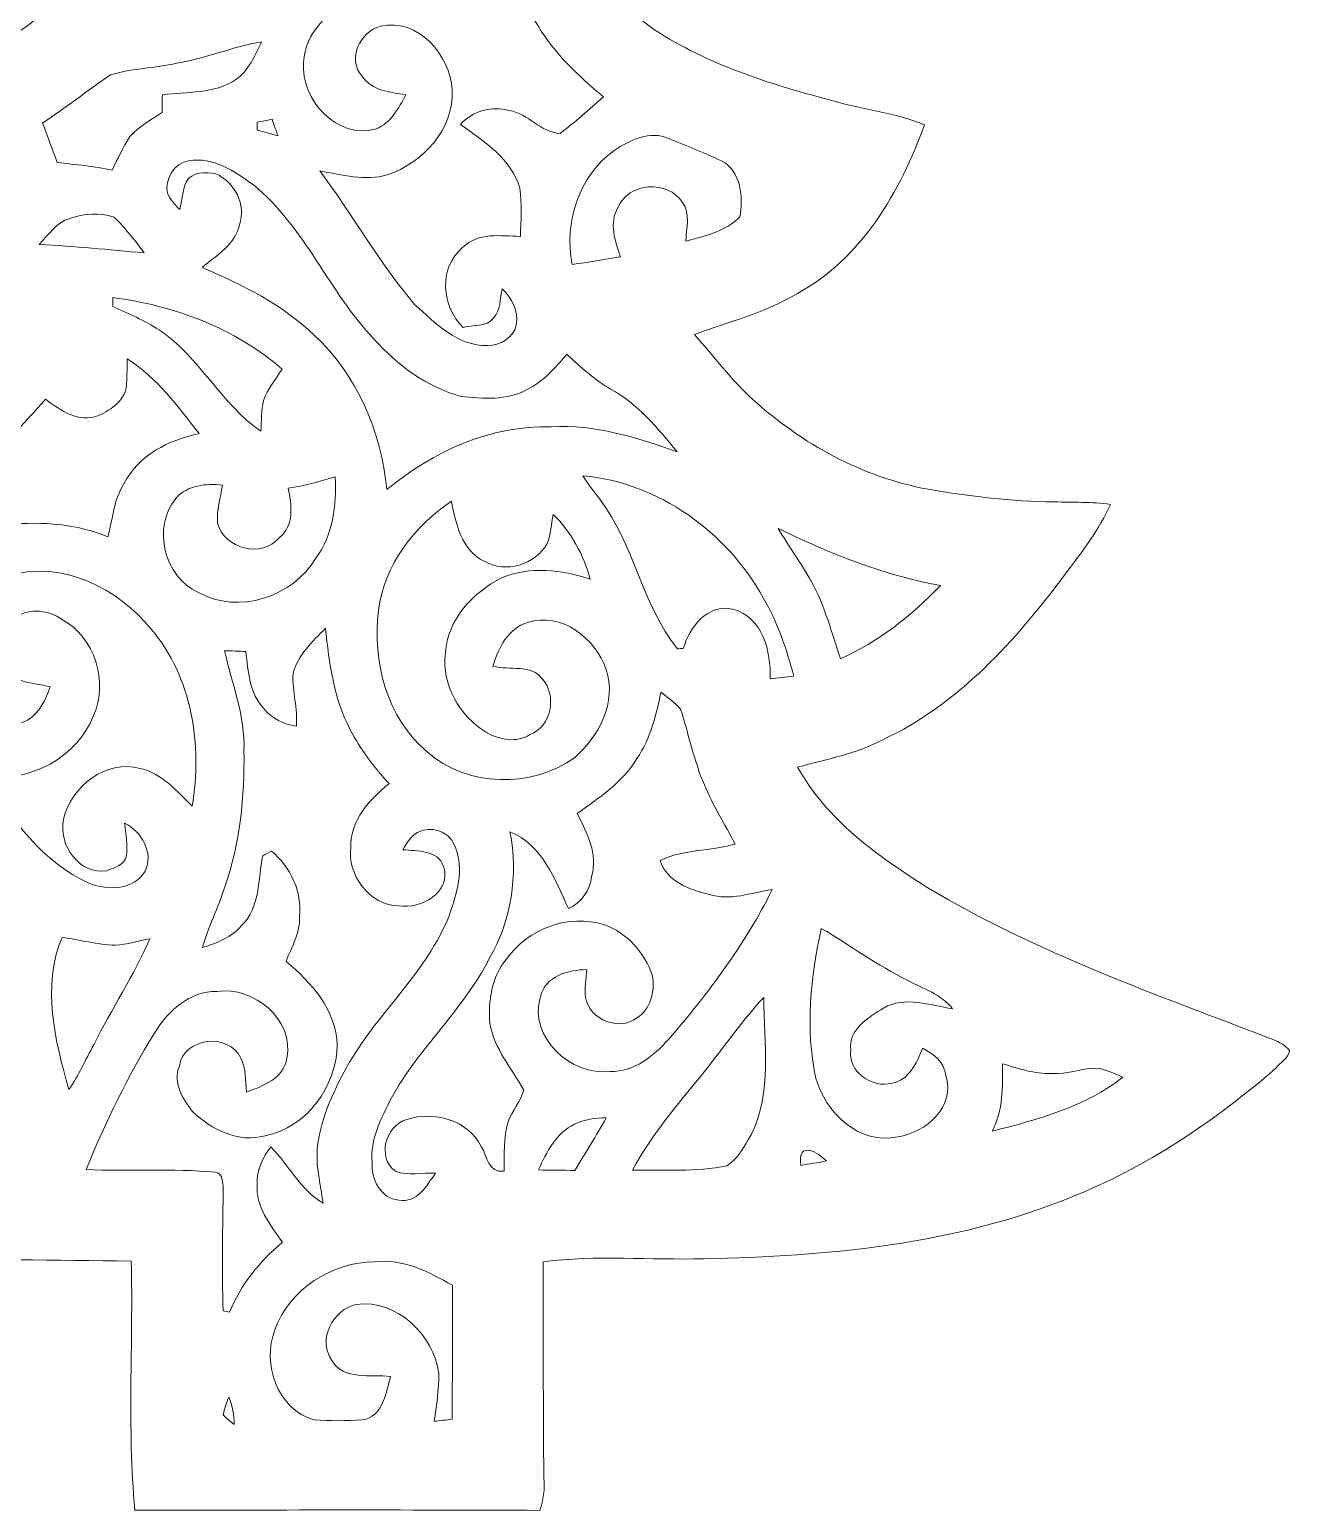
# Model space of a CAD drawing. Header units: centimetres. Extents: x -12.6 to 12.6, y -16 to 16.
# Drawn here: x -3.98 to 12.63, y -15.96 to 3.57 of the extents above; entities that cross this region are included whole.
import ezdxf

# ---------------------------------------------------------------- set-up
doc = ezdxf.new("R2010")
doc.units = ezdxf.units.CM
doc.header["$MEASUREMENT"] = 0
doc.layers.add('Layer 1', color=7, linetype='Continuous')

msp = doc.modelspace()

# ---------------------------------------------------------------- linework, layer by layer
at = {"layer": 'Layer 1', "color": 250, "lineweight": 9}
for points, knots in [([(-0.27887, 15.54374), (-0.20267, 15.70567), (-0.1106, 15.91028), (0.07602, 15.9639), (0.07602, 15.9639), (0.27534, 15.95437), (0.34449, 15.72472), (0.42739, 15.58008), (0.42739, 15.58008), (0.64858, 15.09465), (0.8218, 14.58877), (1.03064, 14.09806), (1.03064, 14.09806), (1.62049, 14.0402), (2.21703, 14.05643), (2.80441, 13.96965), (2.80441, 13.96965), (2.92964, 13.96118), (3.06511, 13.91391), (3.13461, 13.80278), (3.13461, 13.80278), (3.18506, 13.64227), (3.04712, 13.5389), (2.95892, 13.43448), (2.95892, 13.43448), (2.58886, 13.05807), (2.14471, 12.76632), (1.74396, 12.42483), (1.74396, 12.42483), (1.68293, 12.37086), (1.61978, 12.29501), (1.64589, 12.20752), (1.64589, 12.20752), (1.76971, 11.64978), (1.97891, 11.11215), (2.06357, 10.54559), (2.06357, 10.54559), (2.07945, 10.42211), (2.02759, 10.26654), (1.89706, 10.2295), (1.89706, 10.2295), (1.77147, 10.21609), (1.65471, 10.27924), (1.53758, 10.31381), (1.53758, 10.31381), (1.88189, 9.63048), (2.36026, 9.0237), (2.83087, 8.42363), (2.83087, 8.42363), (3.38437, 7.72583), (4.07547, 7.13034), (4.87169, 6.72571), (4.87169, 6.72571), (5.14368, 6.58001), (5.43154, 6.46642), (5.70742, 6.32848), (5.70742, 6.32848), (5.38639, 5.7591), (4.96905, 5.18619), (4.35345, 4.91349), (4.35345, 4.91349), (4.05359, 4.78049), (3.72622, 4.72475), (3.40695, 4.65878), (3.40695, 4.65878), (3.51702, 4.191), (3.87791, 3.83928), (4.2575, 3.57046), (4.2575, 3.57046), (4.95071, 3.11397), (5.75328, 2.86279), (6.54844, 2.6483), (6.54844, 2.6483), (6.96719, 2.52624), (7.40851, 2.48038), (7.81526, 2.31704), (7.81526, 2.31704), (7.49741, 1.43439), (6.99012, 0.55457), (6.14098, 0.09243), (6.14098, 0.09243), (5.72223, -0.16616), (5.23787, -0.2787), (4.78243, -0.45191), (4.78243, -0.45191), (5.03749, -0.73872), (5.26891, -1.0474), (5.55325, -1.30704), (5.55325, -1.30704), (6.2006, -1.89583), (6.99858, -2.33327), (7.8643, -2.49132), (7.8643, -2.49132), (8.41357, -2.58621), (8.9692, -2.65501), (9.52729, -2.65853), (9.52729, -2.65853), (9.77318, -2.66559), (10.02224, -2.65712), (10.26742, -2.6917), (10.26742, -2.6917), (10.12067, -3.0293), (9.88995, -3.32035), (9.67087, -3.6128), (9.67087, -3.6128), (9.02282, -4.48345), (8.26788, -5.32836), (7.26775, -5.79614), (7.26775, -5.79614), (6.91639, -5.98452), (6.52269, -6.0512), (6.1438, -6.1595), (6.1438, -6.1595), (6.52904, -6.85553), (7.20108, -7.33425), (7.85971, -7.74947), (7.85971, -7.74947), (9.29622, -8.61307), (10.88796, -9.16199), (12.44371, -9.76454), (12.44371, -9.76454), (12.5132, -9.79558), (12.58305, -9.83439), (12.62821, -9.89859), (12.62821, -9.89859), (12.61551, -10.00019), (12.50721, -10.05628), (12.44935, -10.13178), (12.44935, -10.13178), (11.63832, -10.82922), (10.74155, -11.44341), (9.74108, -11.83499), (9.74108, -11.83499), (8.21108, -12.45658), (6.54244, -12.6111), (4.90626, -12.64497), (4.90626, -12.64497), (4.20035, -12.66225), (3.48844, -12.59417), (2.78642, -12.68342), (2.78642, -12.68342), (2.79135, -13.63486), (2.78606, -14.5863), (2.79735, -15.5381), (2.79735, -15.5381), (2.81217, -15.68274), (2.78853, -15.82667), (2.74408, -15.9639), (2.74408, -15.9639), (0.96361, -15.95473), (-0.8165, -15.95967), (-2.59662, -15.96108), (-2.59662, -15.96108), (-2.69928, -14.86923), (-2.61708, -13.76962), (-2.6446, -12.6746), (-2.6446, -12.6746), (-4.62509, -12.64497), (-6.64616, -12.7), (-8.57056, -12.15178), (-8.57056, -12.15178), (-9.95698, -11.77396), (-11.24073, -11.07546), (-12.38197, -10.21045), (-12.38197, -10.21045), (-12.49274, -10.13919), (-12.57882, -10.03688), (-12.62821, -9.91482), (-12.62821, -9.91482), (-11.63726, -9.4996), (-10.61738, -9.15458), (-9.63277, -8.72278), (-9.63277, -8.72278), (-8.54551, -8.25041), (-7.45261, -7.72548), (-6.57525, -6.91127), (-6.57525, -6.91127), (-6.33042, -6.69784), (-6.13322, -6.43573), (-5.96776, -6.15774), (-5.96776, -6.15774), (-6.64228, -6.00745), (-7.31432, -5.77074), (-7.86289, -5.33894), (-7.86289, -5.33894), (-8.78258, -4.63973), (-9.48919, -3.70135), (-10.10726, -2.73579), (-10.10726, -2.73579), (-9.7252, -2.62749), (-9.32056, -2.66912), (-8.92863, -2.64513), (-8.92863, -2.64513), (-8.05409, -2.60138), (-7.16298, -2.44228), (-6.38616, -2.02071), (-6.38616, -2.02071), (-5.69401, -1.63442), (-5.09605, -1.08444), (-4.62827, -0.44626), (-4.62827, -0.44626), (-5.13027, -0.27552), (-5.65132, -0.12912), (-6.09653, 0.16933), (-6.09653, 0.16933), (-6.88393, 0.63853), (-7.34995, 1.48096), (-7.63887, 2.32445), (-7.63887, 2.32445), (-6.73858, 2.58974), (-5.79984, 2.74179), (-4.9373, 3.12702), (-4.9373, 3.12702), (-4.22575, 3.42582), (-3.4768, 3.86115), (-3.23621, 4.64538), (-3.23621, 4.64538), (-3.6606, 4.73922), (-4.1118, 4.8133), (-4.47128, 5.07541), (-4.47128, 5.07541), (-4.75209, 5.25745), (-4.9814, 5.50757), (-5.18495, 5.77039), (-5.18495, 5.77039), (-5.31901, 5.95171), (-5.46506, 6.13163), (-5.52785, 6.35317), (-5.52785, 6.35317), (-4.85334, 6.60753), (-4.2127, 6.95854), (-3.65883, 7.42244), (-3.65883, 7.42244), (-2.71833, 8.2102), (-2.0156, 9.23854), (-1.39823, 10.28735), (-1.39823, 10.28735), (-1.52347, 10.26089), (-1.64906, 10.23161), (-1.77394, 10.2048), (-1.77394, 10.2048), (-1.83956, 10.31981), (-1.91223, 10.44187), (-1.87942, 10.58298), (-1.87942, 10.58298), (-1.80887, 11.15025), (-1.58238, 11.684), (-1.46667, 12.24174), (-1.46667, 12.24174), (-1.4508, 12.30806), (-1.50089, 12.36486), (-1.54675, 12.40508), (-1.54675, 12.40508), (-1.98526, 12.77902), (-2.46539, 13.10605), (-2.87426, 13.51421), (-2.87426, 13.51421), (-2.96245, 13.60099), (-3.01043, 13.77809), (-2.90248, 13.86346), (-2.90248, 13.86346), (-2.82169, 13.94425), (-2.70175, 13.9573), (-2.59415, 13.97459), (-2.59415, 13.97459), (-2.06216, 14.04726), (-1.52347, 14.0342), (-0.98866, 14.07477), (-0.98866, 14.07477), (-0.86836, 14.0843), (-0.81403, 14.20883), (-0.77029, 14.30443), (-0.77029, 14.30443), (-0.60695, 14.71789), (-0.45173, 15.13417), (-0.27887, 15.54374), (-0.27887, 15.54374), (-0.27887, 15.54374), (-0.27887, 15.54374), (-0.27887, 15.54374)], [0, 0, 0, 0, 0.01408451, 0.01408451, 0.01408451, 0.01408451, 0.02816901, 0.02816901, 0.02816901, 0.02816901, 0.04225352, 0.04225352, 0.04225352, 0.04225352, 0.05633803, 0.05633803, 0.05633803, 0.05633803, 0.07042254, 0.07042254, 0.07042254, 0.07042254, 0.08450704, 0.08450704, 0.08450704, 0.08450704, 0.09859155, 0.09859155, 0.09859155, 0.09859155, 0.11267606, 0.11267606, 0.11267606, 0.11267606, 0.12676056, 0.12676056, 0.12676056, 0.12676056, 0.14084507, 0.14084507, 0.14084507, 0.14084507, 0.15492958, 0.15492958, 0.15492958, 0.15492958, 0.16901408, 0.16901408, 0.16901408, 0.16901408, 0.18309859, 0.18309859, 0.18309859, 0.18309859, 0.1971831, 0.1971831, 0.1971831, 0.1971831, 0.21126761, 0.21126761, 0.21126761, 0.21126761, 0.22535211, 0.22535211, 0.22535211, 0.22535211, 0.23943662, 0.23943662, 0.23943662, 0.23943662, 0.25352113, 0.25352113, 0.25352113, 0.25352113, 0.26760563, 0.26760563, 0.26760563, 0.26760563, 0.28169014, 0.28169014, 0.28169014, 0.28169014, 0.29577465, 0.29577465, 0.29577465, 0.29577465, 0.30985915, 0.30985915, 0.30985915, 0.30985915, 0.32394366, 0.32394366, 0.32394366, 0.32394366, 0.33802817, 0.33802817, 0.33802817, 0.33802817, 0.35211268, 0.35211268, 0.35211268, 0.35211268, 0.36619718, 0.36619718, 0.36619718, 0.36619718, 0.38028169, 0.38028169, 0.38028169, 0.38028169, 0.3943662, 0.3943662, 0.3943662, 0.3943662, 0.4084507, 0.4084507, 0.4084507, 0.4084507, 0.42253521, 0.42253521, 0.42253521, 0.42253521, 0.43661972, 0.43661972, 0.43661972, 0.43661972, 0.45070423, 0.45070423, 0.45070423, 0.45070423, 0.46478873, 0.46478873, 0.46478873, 0.46478873, 0.47887324, 0.47887324, 0.47887324, 0.47887324, 0.49295775, 0.49295775, 0.49295775, 0.49295775, 0.50704225, 0.50704225, 0.50704225, 0.50704225, 0.52112676, 0.52112676, 0.52112676, 0.52112676, 0.53521127, 0.53521127, 0.53521127, 0.53521127, 0.54929577, 0.54929577, 0.54929577, 0.54929577, 0.56338028, 0.56338028, 0.56338028, 0.56338028, 0.57746479, 0.57746479, 0.57746479, 0.57746479, 0.5915493, 0.5915493, 0.5915493, 0.5915493, 0.6056338, 0.6056338, 0.6056338, 0.6056338, 0.61971831, 0.61971831, 0.61971831, 0.61971831, 0.63380282, 0.63380282, 0.63380282, 0.63380282, 0.64788732, 0.64788732, 0.64788732, 0.64788732, 0.66197183, 0.66197183, 0.66197183, 0.66197183, 0.67605634, 0.67605634, 0.67605634, 0.67605634, 0.69014085, 0.69014085, 0.69014085, 0.69014085, 0.70422535, 0.70422535, 0.70422535, 0.70422535, 0.71830986, 0.71830986, 0.71830986, 0.71830986, 0.73239437, 0.73239437, 0.73239437, 0.73239437, 0.74647887, 0.74647887, 0.74647887, 0.74647887, 0.76056338, 0.76056338, 0.76056338, 0.76056338, 0.77464789, 0.77464789, 0.77464789, 0.77464789, 0.78873239, 0.78873239, 0.78873239, 0.78873239, 0.8028169, 0.8028169, 0.8028169, 0.8028169, 0.81690141, 0.81690141, 0.81690141, 0.81690141, 0.83098592, 0.83098592, 0.83098592, 0.83098592, 0.84507042, 0.84507042, 0.84507042, 0.84507042, 0.85915493, 0.85915493, 0.85915493, 0.85915493, 0.87323944, 0.87323944, 0.87323944, 0.87323944, 0.88732394, 0.88732394, 0.88732394, 0.88732394, 0.90140845, 0.90140845, 0.90140845, 0.90140845, 0.91549296, 0.91549296, 0.91549296, 0.91549296, 0.92957746, 0.92957746, 0.92957746, 0.92957746, 0.94366197, 0.94366197, 0.94366197, 0.94366197, 0.95774648, 0.95774648, 0.95774648, 0.95774648, 0.97183099, 0.97183099, 0.97183099, 0.97183099, 1, 1, 1, 1]), ([(0.30004, 3.98956), (-0.03122, 3.82764), (-0.35542, 3.53377), (-0.372, 3.14149), (-0.372, 3.14149), (-0.4101, 2.64724), (0.06826, 2.11596), (0.58508, 2.26272), (0.58508, 2.26272), (0.7777, 2.33962), (0.88424, 2.53753), (0.97702, 2.71215), (0.97702, 2.71215), (0.771, 2.74779), (0.52652, 2.76295), (0.39987, 2.95804), (0.39987, 2.95804), (0.19667, 3.17782), (0.37589, 3.54753), (0.64188, 3.61632), (0.64188, 3.61632), (1.14247, 3.73204), (1.5584, 3.23391), (1.58874, 2.77389), (1.58874, 2.77389), (1.60884, 2.25496), (1.20139, 1.81398), (0.73184, 1.65559), (0.73184, 1.65559), (0.43939, 1.57057), (0.13564, 1.657), (-0.1554, 1.7078), (-0.1554, 1.7078), (0.2704, 1.12854), (0.62706, 0.49671), (1.09273, -0.05221), (1.09273, -0.05221), (1.36331, -0.30092), (1.65964, -0.60713), (2.05581, -0.59549), (2.05581, -0.59549), (2.21986, -0.5962), (2.39448, -0.49495), (2.43293, -0.32773), (2.43293, -0.32773), (2.46609, -0.14111), (2.37578, 0.02963), (2.24702, 0.15381), (2.24702, 0.15381), (2.2128, 0.02893), (2.23502, -0.13511), (2.12884, -0.23389), (2.12884, -0.23389), (2.04311, -0.35913), (1.85438, -0.31433), (1.73337, -0.35913), (1.73337, -0.35913), (1.44727, -0.07902), (1.40176, 0.42651), (1.72597, 0.69744), (1.72597, 0.69744), (1.93516, 0.9017), (2.22444, 0.85019), (2.48691, 0.84349), (2.48691, 0.84349), (2.49502, 1.05516), (2.50984, 1.26859), (2.48021, 1.47849), (2.48021, 1.47849), (2.36837, 1.86902), (2.00537, 2.09832), (1.69633, 2.32198), (1.69633, 2.32198), (1.85579, 2.49837), (2.11332, 2.57034), (2.34333, 2.50402), (2.34333, 2.50402), (2.59309, 2.46592), (2.75502, 2.21086), (3.01114, 2.2038), (3.01114, 2.2038), (3.21328, 2.35021), (3.39072, 2.52801), (3.58475, 2.68499), (3.58475, 2.68499), (3.25526, 2.95522), (2.9427, 3.25296), (2.7208, 3.62126), (2.7208, 3.62126), (2.49291, 3.96487), (2.39483, 4.37127), (2.29923, 4.76673), (2.29923, 4.76673), (1.61696, 4.55224), (0.94421, 4.30142), (0.30004, 3.98956), (0.30004, 3.98956), (0.30004, 3.98956), (0.30004, 3.98956), (0.30004, 3.98956)], [0, 0, 0, 0, 0.03846154, 0.03846154, 0.03846154, 0.03846154, 0.07692308, 0.07692308, 0.07692308, 0.07692308, 0.11538462, 0.11538462, 0.11538462, 0.11538462, 0.15384615, 0.15384615, 0.15384615, 0.15384615, 0.19230769, 0.19230769, 0.19230769, 0.19230769, 0.23076923, 0.23076923, 0.23076923, 0.23076923, 0.26923077, 0.26923077, 0.26923077, 0.26923077, 0.30769231, 0.30769231, 0.30769231, 0.30769231, 0.34615385, 0.34615385, 0.34615385, 0.34615385, 0.38461538, 0.38461538, 0.38461538, 0.38461538, 0.42307692, 0.42307692, 0.42307692, 0.42307692, 0.46153846, 0.46153846, 0.46153846, 0.46153846, 0.5, 0.5, 0.5, 0.5, 0.53846154, 0.53846154, 0.53846154, 0.53846154, 0.57692308, 0.57692308, 0.57692308, 0.57692308, 0.61538462, 0.61538462, 0.61538462, 0.61538462, 0.65384615, 0.65384615, 0.65384615, 0.65384615, 0.69230769, 0.69230769, 0.69230769, 0.69230769, 0.73076923, 0.73076923, 0.73076923, 0.73076923, 0.76923077, 0.76923077, 0.76923077, 0.76923077, 0.80769231, 0.80769231, 0.80769231, 0.80769231, 0.84615385, 0.84615385, 0.84615385, 0.84615385, 0.88461538, 0.88461538, 0.88461538, 0.88461538, 0.92307692, 0.92307692, 0.92307692, 0.92307692, 1, 1, 1, 1]), ([(-2.04382, 3.1302), (-2.33274, 3.06176), (-2.63648, 3.06352), (-2.92012, 2.97392), (-2.92012, 2.97392), (-3.22245, 2.7693), (-3.5089, 2.54071), (-3.81441, 2.33997), (-3.81441, 2.33997), (-3.75056, 2.16641), (-3.68459, 1.99284), (-3.62144, 1.81822), (-3.62144, 1.81822), (-3.37873, 1.79211), (-3.13461, 1.7713), (-2.89578, 1.71767), (-2.89578, 1.71767), (-2.82451, 1.86831), (-2.75361, 2.02036), (-2.66224, 2.16006), (-2.66224, 2.16006), (-2.54688, 2.29835), (-2.38354, 2.38125), (-2.23608, 2.47932), (-2.23608, 2.47932), (-2.23643, 2.55764), (-2.23608, 2.6356), (-2.23396, 2.71357), (-2.23396, 2.71357), (-1.90729, 2.7559), (-1.55099, 2.72027), (-1.26488, 2.91253), (-1.26488, 2.91253), (-1.0952, 3.03354), (-1.013, 3.23109), (-0.92586, 3.41242), (-0.92586, 3.41242), (-1.3051, 3.34539), (-1.66317, 3.19264), (-2.04382, 3.1302), (-2.04382, 3.1302), (-2.04382, 3.1302), (-2.04382, 3.1302), (-2.04382, 3.1302)], [0, 0, 0, 0, 0.08333333, 0.08333333, 0.08333333, 0.08333333, 0.16666667, 0.16666667, 0.16666667, 0.16666667, 0.25, 0.25, 0.25, 0.25, 0.33333333, 0.33333333, 0.33333333, 0.33333333, 0.41666667, 0.41666667, 0.41666667, 0.41666667, 0.5, 0.5, 0.5, 0.5, 0.58333333, 0.58333333, 0.58333333, 0.58333333, 0.66666667, 0.66666667, 0.66666667, 0.66666667, 0.75, 0.75, 0.75, 0.75, 0.83333333, 0.83333333, 0.83333333, 0.83333333, 1, 1, 1, 1]), ([(-0.98407, 2.35126), (-0.98372, 2.32516), (-0.98301, 2.27295), (-0.98266, 2.24684), (-0.98266, 2.24684), (-0.89129, 2.22179), (-0.80028, 2.19675), (-0.70891, 2.17099), (-0.70891, 2.17099), (-0.73607, 2.24331), (-0.76218, 2.31599), (-0.78758, 2.38866), (-0.78758, 2.38866), (-0.85319, 2.37702), (-0.91881, 2.36432), (-0.98407, 2.35126), (-0.98407, 2.35126), (-0.98407, 2.35126), (-0.98407, 2.35126), (-0.98407, 2.35126)], [0, 0, 0, 0, 0.16666667, 0.16666667, 0.16666667, 0.16666667, 0.33333333, 0.33333333, 0.33333333, 0.33333333, 0.5, 0.5, 0.5, 0.5, 0.66666667, 0.66666667, 0.66666667, 0.66666667, 1, 1, 1, 1]), ([(3.72586, 1.97944), (3.25843, 1.64253), (3.06052, 1.03046), (3.16812, 0.47413), (3.16812, 0.47413), (3.38085, 0.50341), (3.59322, 0.53799), (3.80559, 0.57256), (3.80559, 0.57256), (3.73997, 0.77929), (3.65072, 1.01917), (3.77349, 1.22343), (3.77349, 1.22343), (3.9086, 1.55681), (4.43495, 1.59491), (4.62368, 1.29222), (4.62368, 1.29222), (4.73798, 1.14335), (4.67025, 0.95391), (4.67095, 0.78281), (4.67095, 0.78281), (4.91896, 0.84772), (5.19836, 0.91193), (5.38004, 1.10102), (5.38004, 1.10102), (5.42766, 1.34655), (5.40156, 1.71097), (5.1398, 1.83938), (5.1398, 1.83938), (4.91367, 1.95227), (4.67448, 2.03694), (4.442, 2.13501), (4.442, 2.13501), (4.2007, 2.24684), (3.92942, 2.11208), (3.72586, 1.97944), (3.72586, 1.97944), (3.72586, 1.97944), (3.72586, 1.97944), (3.72586, 1.97944)], [0, 0, 0, 0, 0.09090909, 0.09090909, 0.09090909, 0.09090909, 0.18181818, 0.18181818, 0.18181818, 0.18181818, 0.27272727, 0.27272727, 0.27272727, 0.27272727, 0.36363636, 0.36363636, 0.36363636, 0.36363636, 0.45454545, 0.45454545, 0.45454545, 0.45454545, 0.54545455, 0.54545455, 0.54545455, 0.54545455, 0.63636364, 0.63636364, 0.63636364, 0.63636364, 0.72727273, 0.72727273, 0.72727273, 0.72727273, 0.81818182, 0.81818182, 0.81818182, 0.81818182, 1, 1, 1, 1]), ([(-1.88789, 1.84079), (-2.08298, 1.81751), (-2.20398, 1.59738), (-2.168, 1.41323), (-2.168, 1.41323), (-2.13448, 1.32856), (-2.0664, 1.26436), (-2.00572, 1.19803), (-2.00572, 1.19803), (-1.97679, 1.31904), (-1.96973, 1.44674), (-1.92105, 1.56139), (-1.92105, 1.56139), (-1.84803, 1.69898), (-1.65823, 1.69862), (-1.52806, 1.66793), (-1.52806, 1.66793), (-1.28041, 1.55928), (-1.12201, 1.26118), (-1.21761, 0.99624), (-1.21761, 0.99624), (-1.27582, 0.73166), (-1.51888, 0.59725), (-1.70833, 0.43462), (-1.70833, 0.43462), (-1.17916, 0.20532), (-0.64929, -0.05186), (-0.23266, -0.46038), (-0.23266, -0.46038), (0.33779, -0.98319), (0.64929, -1.73496), (0.72725, -2.49485), (0.72725, -2.49485), (1.33262, -1.99073), (2.09391, -1.64641), (2.89507, -1.66864), (2.89507, -1.66864), (3.4708, -1.63442), (4.02114, -1.80975), (4.55595, -1.99743), (4.55595, -1.99743), (4.29913, -1.68804), (4.0356, -1.3649), (3.67683, -1.16946), (3.67683, -1.16946), (3.46445, -1.04528), (3.27784, -0.88124), (3.1018, -0.71085), (3.1018, -0.71085), (2.94587, -0.88441), (2.79382, -1.07527), (2.57616, -1.17369), (2.57616, -1.17369), (2.31334, -1.32715), (1.99478, -1.2954), (1.70515, -1.26894), (1.70515, -1.26894), (1.25571, -1.14265), (0.86872, -0.85866), (0.55968, -0.51541), (0.55968, -0.51541), (-0.03792, 0.11254), (-0.35295, 0.96943), (-1.03417, 1.52329), (-1.03417, 1.52329), (-1.27688, 1.70004), (-1.56863, 1.90147), (-1.88789, 1.84079), (-1.88789, 1.84079), (-1.88789, 1.84079), (-1.88789, 1.84079), (-1.88789, 1.84079)], [0, 0, 0, 0, 0.05263158, 0.05263158, 0.05263158, 0.05263158, 0.10526316, 0.10526316, 0.10526316, 0.10526316, 0.15789474, 0.15789474, 0.15789474, 0.15789474, 0.21052632, 0.21052632, 0.21052632, 0.21052632, 0.26315789, 0.26315789, 0.26315789, 0.26315789, 0.31578947, 0.31578947, 0.31578947, 0.31578947, 0.36842105, 0.36842105, 0.36842105, 0.36842105, 0.42105263, 0.42105263, 0.42105263, 0.42105263, 0.47368421, 0.47368421, 0.47368421, 0.47368421, 0.52631579, 0.52631579, 0.52631579, 0.52631579, 0.57894737, 0.57894737, 0.57894737, 0.57894737, 0.63157895, 0.63157895, 0.63157895, 0.63157895, 0.68421053, 0.68421053, 0.68421053, 0.68421053, 0.73684211, 0.73684211, 0.73684211, 0.73684211, 0.78947368, 0.78947368, 0.78947368, 0.78947368, 0.84210526, 0.84210526, 0.84210526, 0.84210526, 0.89473684, 0.89473684, 0.89473684, 0.89473684, 1, 1, 1, 1]), ([(-3.45599, 1.08162), (-3.63096, 1.02588), (-3.73856, 0.86677), (-3.85745, 0.73836), (-3.85745, 0.73836), (-3.39601, 0.71367), (-2.93599, 0.66781), (-2.47597, 0.62689), (-2.47597, 0.62689), (-2.59274, 0.79622), (-2.72785, 0.95462), (-2.87249, 1.09996), (-2.87249, 1.09996), (-3.06158, 1.16628), (-3.26972, 1.14335), (-3.45599, 1.08162), (-3.45599, 1.08162), (-3.45599, 1.08162), (-3.45599, 1.08162), (-3.45599, 1.08162)], [0, 0, 0, 0, 0.16666667, 0.16666667, 0.16666667, 0.16666667, 0.33333333, 0.33333333, 0.33333333, 0.33333333, 0.5, 0.5, 0.5, 0.5, 0.66666667, 0.66666667, 0.66666667, 0.66666667, 1, 1, 1, 1]), ([(-2.88801, 0.03669), (-2.88837, 0.00705), (-2.88872, -0.05186), (-2.88872, -0.08149), (-2.88872, -0.08149), (-2.68058, -0.17427), (-2.46962, -0.26423), (-2.27841, -0.38982), (-2.27841, -0.38982), (-1.74255, -0.74295), (-1.46526, -1.36384), (-0.93574, -1.72649), (-0.93574, -1.72649), (-0.92728, -1.59103), (-0.92798, -1.4538), (-0.90188, -1.3208), (-0.90188, -1.3208), (-0.8419, -1.17016), (-0.74171, -1.04175), (-0.65528, -0.90593), (-0.65528, -0.90593), (-1.28005, -0.36548), (-2.07592, -0.06844), (-2.88801, 0.03669), (-2.88801, 0.03669), (-2.88801, 0.03669), (-2.88801, 0.03669), (-2.88801, 0.03669)], [0, 0, 0, 0, 0.125, 0.125, 0.125, 0.125, 0.25, 0.25, 0.25, 0.25, 0.375, 0.375, 0.375, 0.375, 0.5, 0.5, 0.5, 0.5, 0.625, 0.625, 0.625, 0.625, 0.75, 0.75, 0.75, 0.75, 1, 1, 1, 1]), ([(-2.69716, -0.77258), (-2.69857, -0.87983), (-2.70034, -0.98601), (-2.70563, -1.09361), (-2.70563, -1.09361), (-2.70351, -1.30457), (-2.90601, -1.44216), (-3.07746, -1.51977), (-3.07746, -1.51977), (-3.33216, -1.62489), (-3.57875, -1.44992), (-3.77525, -1.30457), (-3.77525, -1.30457), (-4.06594, -1.62842), (-4.35733, -1.95368), (-4.69106, -2.23485), (-4.69106, -2.23485), (-4.87133, -2.37878), (-4.99057, -2.5781), (-5.10875, -2.77178), (-5.10875, -2.77178), (-5.22552, -2.96651), (-5.40332, -3.11044), (-5.54267, -3.28648), (-5.54267, -3.28648), (-5.09605, -3.24556), (-4.69988, -2.9905), (-4.25185, -2.95698), (-4.25185, -2.95698), (-3.81441, -2.91641), (-3.36038, -2.94746), (-2.95222, -3.12103), (-2.95222, -3.12103), (-2.88907, -2.88537), (-2.87673, -2.62996), (-2.74161, -2.42006), (-2.74161, -2.42006), (-2.55146, -2.04223), (-2.14683, -1.83903), (-1.74819, -1.75825), (-1.74819, -1.75825), (-2.02935, -1.39912), (-2.30487, -1.01988), (-2.69716, -0.77258), (-2.69716, -0.77258), (-2.69716, -0.77258), (-2.69716, -0.77258), (-2.69716, -0.77258)], [0, 0, 0, 0, 0.07692308, 0.07692308, 0.07692308, 0.07692308, 0.15384615, 0.15384615, 0.15384615, 0.15384615, 0.23076923, 0.23076923, 0.23076923, 0.23076923, 0.30769231, 0.30769231, 0.30769231, 0.30769231, 0.38461538, 0.38461538, 0.38461538, 0.38461538, 0.46153846, 0.46153846, 0.46153846, 0.46153846, 0.53846154, 0.53846154, 0.53846154, 0.53846154, 0.61538462, 0.61538462, 0.61538462, 0.61538462, 0.69230769, 0.69230769, 0.69230769, 0.69230769, 0.76923077, 0.76923077, 0.76923077, 0.76923077, 0.84615385, 0.84615385, 0.84615385, 0.84615385, 1, 1, 1, 1]), ([(-0.57344, -2.47721), (-0.53146, -2.69981), (-0.48983, -2.96898), (-0.69127, -3.12985), (-0.69127, -3.12985), (-0.92269, -3.40748), (-1.41481, -3.28048), (-1.50795, -2.93829), (-1.50795, -2.93829), (-1.51853, -2.76931), (-1.46879, -2.60385), (-1.44163, -2.4384), (-1.44163, -2.4384), (-1.65894, -2.41265), (-1.89953, -2.43452), (-2.05546, -2.61232), (-2.05546, -2.61232), (-2.37543, -2.9972), (-2.2068, -3.64737), (-1.75948, -3.85586), (-1.75948, -3.85586), (-1.22855, -4.14726), (-0.511, -3.91442), (-0.21008, -3.40043), (-0.21008, -3.40043), (0.01887, -3.09527), (0.06191, -2.69875), (0.04569, -2.32904), (0.04569, -2.32904), (-0.15822, -2.38795), (-0.36177, -2.4511), (-0.57344, -2.47721), (-0.57344, -2.47721), (-0.57344, -2.47721), (-0.57344, -2.47721), (-0.57344, -2.47721)], [0, 0, 0, 0, 0.1, 0.1, 0.1, 0.1, 0.2, 0.2, 0.2, 0.2, 0.3, 0.3, 0.3, 0.3, 0.4, 0.4, 0.4, 0.4, 0.5, 0.5, 0.5, 0.5, 0.6, 0.6, 0.6, 0.6, 0.7, 0.7, 0.7, 0.7, 0.8, 0.8, 0.8, 0.8, 1, 1, 1, 1]), ([(3.311, -2.31422), (3.37485, -2.42358), (3.45705, -2.51989), (3.53325, -2.62079), (3.53325, -2.62079), (3.98727, -3.22157), (4.08711, -4.00756), (4.55983, -4.59811), (4.55983, -4.59811), (4.57888, -4.59634), (4.61698, -4.59281), (4.63603, -4.59105), (4.63603, -4.59105), (4.72175, -4.30883), (4.95353, -3.99944), (5.28796, -4.07247), (5.28796, -4.07247), (5.68519, -4.18536), (5.7942, -4.6295), (5.78044, -4.99286), (5.78044, -4.99286), (5.8838, -4.98052), (5.98752, -4.96782), (6.09194, -4.95582), (6.09194, -4.95582), (5.99669, -4.59881), (5.87957, -4.24321), (5.68942, -3.92501), (5.68942, -3.92501), (5.21247, -3.05506), (4.30901, -2.40277), (3.311, -2.31422), (3.311, -2.31422), (3.311, -2.31422), (3.311, -2.31422), (3.311, -2.31422)], [0, 0, 0, 0, 0.1, 0.1, 0.1, 0.1, 0.2, 0.2, 0.2, 0.2, 0.3, 0.3, 0.3, 0.3, 0.4, 0.4, 0.4, 0.4, 0.5, 0.5, 0.5, 0.5, 0.6, 0.6, 0.6, 0.6, 0.7, 0.7, 0.7, 0.7, 0.8, 0.8, 0.8, 0.8, 1, 1, 1, 1]), ([(0.61401, -4.08834), (0.53534, -4.76109), (0.72267, -5.50757), (1.25748, -5.95701), (1.25748, -5.95701), (1.78806, -6.42161), (2.63225, -6.44066), (3.20093, -6.03391), (3.20093, -6.03391), (3.52055, -5.75345), (3.76361, -5.29837), (3.61827, -4.86798), (3.61827, -4.86798), (3.48139, -4.46052), (3.02242, -4.10386), (2.58075, -4.24956), (2.58075, -4.24956), (2.32745, -4.32682), (2.19481, -4.58505), (2.12566, -4.82388), (2.12566, -4.82388), (2.34333, -4.88985), (2.62484, -4.79143), (2.77971, -4.99674), (2.77971, -4.99674), (2.96845, -5.21758), (2.89931, -5.62434), (2.61355, -5.72876), (2.61355, -5.72876), (2.43717, -5.84341), (2.21492, -5.79579), (2.04064, -5.70124), (2.04064, -5.70124), (1.68787, -5.48711), (1.44163, -5.07012), (1.50019, -4.65102), (1.50019, -4.65102), (1.52382, -4.21181), (1.86355, -3.85163), (2.23785, -3.66183), (2.23785, -3.66183), (2.61003, -3.50273), (3.0316, -3.55318), (3.40589, -3.67771), (3.40589, -3.67771), (3.32264, -3.35527), (3.15683, -3.05894), (2.92047, -2.82293), (2.92047, -2.82293), (2.89507, -2.95169), (2.88907, -3.0861), (2.84039, -3.20922), (2.84039, -3.20922), (2.67952, -3.48827), (2.29359, -3.60539), (2.00925, -3.44135), (2.00925, -3.44135), (1.71009, -3.29918), (1.63742, -2.94287), (1.57815, -2.65007), (1.57815, -2.65007), (1.08426, -2.97921), (0.6955, -3.48933), (0.61401, -4.08834), (0.61401, -4.08834), (0.61401, -4.08834), (0.61401, -4.08834), (0.61401, -4.08834)], [0, 0, 0, 0, 0.05555556, 0.05555556, 0.05555556, 0.05555556, 0.11111111, 0.11111111, 0.11111111, 0.11111111, 0.16666667, 0.16666667, 0.16666667, 0.16666667, 0.22222222, 0.22222222, 0.22222222, 0.22222222, 0.27777778, 0.27777778, 0.27777778, 0.27777778, 0.33333333, 0.33333333, 0.33333333, 0.33333333, 0.38888889, 0.38888889, 0.38888889, 0.38888889, 0.44444444, 0.44444444, 0.44444444, 0.44444444, 0.5, 0.5, 0.5, 0.5, 0.55555556, 0.55555556, 0.55555556, 0.55555556, 0.61111111, 0.61111111, 0.61111111, 0.61111111, 0.66666667, 0.66666667, 0.66666667, 0.66666667, 0.72222222, 0.72222222, 0.72222222, 0.72222222, 0.77777778, 0.77777778, 0.77777778, 0.77777778, 0.83333333, 0.83333333, 0.83333333, 0.83333333, 0.88888889, 0.88888889, 0.88888889, 0.88888889, 1, 1, 1, 1]), ([(5.88874, -3.00849), (6.02527, -3.24838), (6.19178, -3.46957), (6.32619, -3.71158), (6.32619, -3.71158), (6.50187, -4.03049), (6.59218, -4.38573), (6.70966, -4.72828), (6.70966, -4.72828), (7.21095, -4.50497), (7.64875, -4.15713), (8.02552, -3.76167), (8.02552, -3.76167), (7.27763, -3.62479), (6.56784, -3.34292), (5.88874, -3.00849), (5.88874, -3.00849), (5.88874, -3.00849), (5.88874, -3.00849), (5.88874, -3.00849)], [0, 0, 0, 0, 0.16666667, 0.16666667, 0.16666667, 0.16666667, 0.33333333, 0.33333333, 0.33333333, 0.33333333, 0.5, 0.5, 0.5, 0.5, 0.66666667, 0.66666667, 0.66666667, 0.66666667, 1, 1, 1, 1]), ([(-4.25115, -3.62938), (-4.84523, -3.75073), (-5.32289, -4.38291), (-5.13415, -4.99075), (-5.13415, -4.99075), (-4.87803, -4.97346), (-4.6191, -4.92689), (-4.36227, -4.96394), (-4.36227, -4.96394), (-4.39543, -5.17913), (-4.44094, -5.39221), (-4.48257, -5.60599), (-4.48257, -5.60599), (-4.3217, -5.59929), (-4.14849, -5.61763), (-4.00456, -5.53226), (-4.00456, -5.53226), (-3.84792, -5.43772), (-3.77102, -5.2638), (-3.71351, -5.09799), (-3.71351, -5.09799), (-3.8698, -5.05742), (-4.04195, -5.05848), (-4.18236, -4.97346), (-4.18236, -4.97346), (-4.45964, -4.80131), (-4.43812, -4.33423), (-4.16084, -4.17583), (-4.16084, -4.17583), (-3.97986, -4.05518), (-3.73151, -4.08975), (-3.55794, -4.20864), (-3.55794, -4.20864), (-3.12332, -4.44712), (-2.94128, -5.02673), (-3.14166, -5.47864), (-3.14166, -5.47864), (-3.36003, -6.03814), (-3.97986, -6.35106), (-4.563, -6.28932), (-4.563, -6.28932), (-4.22398, -6.85236), (-3.81053, -7.4108), (-3.1967, -7.69444), (-3.1967, -7.69444), (-2.94587, -7.78263), (-2.61496, -7.78439), (-2.46292, -7.53075), (-2.46292, -7.53075), (-2.34438, -7.28945), (-2.50807, -7.00723), (-2.73173, -6.8961), (-2.73173, -6.8961), (-2.71692, -7.03968), (-2.69152, -7.18326), (-2.70563, -7.32861), (-2.70563, -7.32861), (-2.73068, -7.44643), (-2.87143, -7.48383), (-2.96704, -7.52616), (-2.96704, -7.52616), (-3.3311, -7.58755), (-3.60839, -7.17903), (-3.53642, -6.84601), (-3.53642, -6.84601), (-3.44152, -6.41068), (-2.97727, -6.05437), (-2.52501, -6.17432), (-2.52501, -6.17432), (-2.23608, -6.2424), (-2.04241, -6.47594), (-1.84026, -6.6735), (-1.84026, -6.6735), (-1.70268, -5.86952), (-1.84203, -4.97593), (-2.37966, -4.33776), (-2.37966, -4.33776), (-2.82063, -3.80365), (-3.54771, -3.4223), (-4.25115, -3.62938), (-4.25115, -3.62938), (-4.25115, -3.62938), (-4.25115, -3.62938), (-4.25115, -3.62938)], [0, 0, 0, 0, 0.04545455, 0.04545455, 0.04545455, 0.04545455, 0.09090909, 0.09090909, 0.09090909, 0.09090909, 0.13636364, 0.13636364, 0.13636364, 0.13636364, 0.18181818, 0.18181818, 0.18181818, 0.18181818, 0.22727273, 0.22727273, 0.22727273, 0.22727273, 0.27272727, 0.27272727, 0.27272727, 0.27272727, 0.31818182, 0.31818182, 0.31818182, 0.31818182, 0.36363636, 0.36363636, 0.36363636, 0.36363636, 0.40909091, 0.40909091, 0.40909091, 0.40909091, 0.45454545, 0.45454545, 0.45454545, 0.45454545, 0.5, 0.5, 0.5, 0.5, 0.54545455, 0.54545455, 0.54545455, 0.54545455, 0.59090909, 0.59090909, 0.59090909, 0.59090909, 0.63636364, 0.63636364, 0.63636364, 0.63636364, 0.68181818, 0.68181818, 0.68181818, 0.68181818, 0.72727273, 0.72727273, 0.72727273, 0.72727273, 0.77272727, 0.77272727, 0.77272727, 0.77272727, 0.81818182, 0.81818182, 0.81818182, 0.81818182, 0.86363636, 0.86363636, 0.86363636, 0.86363636, 0.90909091, 0.90909091, 0.90909091, 0.90909091, 1, 1, 1, 1]), ([(-0.51135, -4.92831), (-0.52193, -5.15867), (-0.44856, -5.38727), (-0.46584, -5.61869), (-0.46584, -5.61869), (-0.62918, -5.58976), (-0.78969, -5.5238), (-0.89129, -5.38762), (-0.89129, -5.38762), (-1.0892, -5.18654), (-1.10296, -4.89479), (-1.13295, -4.63233), (-1.13295, -4.63233), (-1.22678, -4.62739), (-1.32027, -4.62351), (-1.41411, -4.62315), (-1.41411, -4.62315), (-1.31392, -5.05813), (-1.14282, -5.48711), (-1.15799, -5.94007), (-1.15799, -5.94007), (-1.14917, -6.5465), (-1.20809, -7.1628), (-1.41199, -7.73783), (-1.41199, -7.73783), (-1.49207, -8.01123), (-1.63071, -8.26311), (-1.7055, -8.53863), (-1.7055, -8.53863), (-1.5143, -8.48184), (-1.31604, -8.40211), (-1.18586, -8.24406), (-1.18586, -8.24406), (-0.94315, -8.00629), (-0.97243, -7.63517), (-0.91034, -7.32684), (-0.91034, -7.32684), (-0.87154, -7.30603), (-0.83238, -7.28557), (-0.79322, -7.26546), (-0.79322, -7.26546), (-0.54839, -7.47536), (-0.38788, -7.79921), (-0.42527, -8.12659), (-0.42527, -8.12659), (-0.41716, -8.34108), (-0.52581, -8.5284), (-0.60343, -8.72031), (-0.60343, -8.72031), (-0.26652, -9.00042), (0.0538, -9.3599), (0.0725, -9.82169), (0.0725, -9.82169), (0.06368, -10.36708), (-0.32967, -10.91494), (-0.87859, -11.02184), (-0.87859, -11.02184), (-1.22678, -11.1185), (-1.58732, -10.94317), (-1.83391, -10.70504), (-1.83391, -10.70504), (-1.96409, -10.53853), (-2.10238, -10.32087), (-2.00995, -10.1025), (-2.00995, -10.1025), (-1.9588, -9.72291), (-1.35202, -9.65412), (-1.20068, -9.99772), (-1.20068, -9.99772), (-1.12518, -10.1346), (-1.14459, -10.29476), (-1.12413, -10.44505), (-1.12413, -10.44505), (-0.90223, -10.3625), (-0.63765, -10.26795), (-0.59249, -9.99772), (-0.59249, -9.99772), (-0.48736, -9.48866), (-1.03099, -9.04699), (-1.51289, -9.11684), (-1.51289, -9.11684), (-1.87343, -9.10908), (-2.16306, -9.37789), (-2.33909, -9.66682), (-2.33909, -9.66682), (-2.68799, -10.24079), (-2.98961, -10.84368), (-3.24044, -11.46704), (-3.24044, -11.46704), (-2.67317, -11.49421), (-2.10273, -11.44693), (-1.53688, -11.50338), (-1.53688, -11.50338), (-1.45186, -11.51043), (-1.44057, -11.61309), (-1.43175, -11.68083), (-1.43175, -11.68083), (-1.43457, -12.23116), (-1.45433, -12.78184), (-1.4321, -13.33218), (-1.4321, -13.33218), (-1.41093, -13.33641), (-1.3686, -13.34453), (-1.34743, -13.34841), (-1.34743, -13.34841), (-1.19927, -12.98505), (-0.95091, -12.67354), (-0.64858, -12.42695), (-0.64858, -12.42695), (-0.8091, -12.198), (-1.01018, -11.95423), (-0.98372, -11.65648), (-0.98372, -11.65648), (-0.9936, -11.47374), (-0.90964, -11.30935), (-0.80451, -11.16789), (-0.80451, -11.16789), (-0.56638, -11.40742), (-0.4154, -11.73409), (-0.11553, -11.90943), (-0.11553, -11.90943), (-0.14728, -11.65684), (-0.21925, -11.40707), (-0.18644, -11.14989), (-0.18644, -11.14989), (-0.13494, -10.75478), (0.04075, -10.39248), (0.23407, -10.04958), (0.23407, -10.04958), (0.63094, -9.37825), (1.2543, -8.85225), (1.54887, -8.11848), (1.54887, -8.11848), (1.64589, -7.82814), (1.7556, -7.50993), (1.62542, -7.21078), (1.62542, -7.21078), (1.57357, -7.02592), (1.34426, -6.93032), (1.17175, -7.00299), (1.17175, -7.00299), (1.05781, -7.0418), (0.99325, -7.14869), (0.93645, -7.24711), (0.93645, -7.24711), (1.12413, -7.26969), (1.39788, -7.24711), (1.47444, -7.46795), (1.47444, -7.46795), (1.5838, -7.80838), (1.17457, -8.0384), (0.8853, -7.98689), (0.8853, -7.98689), (0.50289, -7.99148), (0.19914, -7.57767), (0.25136, -7.21148), (0.25136, -7.21148), (0.24042, -6.85765), (0.50289, -6.58566), (0.75477, -6.37364), (0.75477, -6.37364), (0.55439, -6.16091), (0.38012, -5.92384), (0.24395, -5.66526), (0.24395, -5.66526), (0.02769, -5.2518), (-0.03686, -4.78402), (-0.08096, -4.32576), (-0.08096, -4.32576), (-0.25382, -4.49898), (-0.45208, -4.68277), (-0.51135, -4.92831), (-0.51135, -4.92831), (-0.51135, -4.92831), (-0.51135, -4.92831), (-0.51135, -4.92831)], [0, 0, 0, 0, 0.02222222, 0.02222222, 0.02222222, 0.02222222, 0.04444444, 0.04444444, 0.04444444, 0.04444444, 0.06666667, 0.06666667, 0.06666667, 0.06666667, 0.08888889, 0.08888889, 0.08888889, 0.08888889, 0.11111111, 0.11111111, 0.11111111, 0.11111111, 0.13333333, 0.13333333, 0.13333333, 0.13333333, 0.15555556, 0.15555556, 0.15555556, 0.15555556, 0.17777778, 0.17777778, 0.17777778, 0.17777778, 0.2, 0.2, 0.2, 0.2, 0.22222222, 0.22222222, 0.22222222, 0.22222222, 0.24444444, 0.24444444, 0.24444444, 0.24444444, 0.26666667, 0.26666667, 0.26666667, 0.26666667, 0.28888889, 0.28888889, 0.28888889, 0.28888889, 0.31111111, 0.31111111, 0.31111111, 0.31111111, 0.33333333, 0.33333333, 0.33333333, 0.33333333, 0.35555556, 0.35555556, 0.35555556, 0.35555556, 0.37777778, 0.37777778, 0.37777778, 0.37777778, 0.4, 0.4, 0.4, 0.4, 0.42222222, 0.42222222, 0.42222222, 0.42222222, 0.44444444, 0.44444444, 0.44444444, 0.44444444, 0.46666667, 0.46666667, 0.46666667, 0.46666667, 0.48888889, 0.48888889, 0.48888889, 0.48888889, 0.51111111, 0.51111111, 0.51111111, 0.51111111, 0.53333333, 0.53333333, 0.53333333, 0.53333333, 0.55555556, 0.55555556, 0.55555556, 0.55555556, 0.57777778, 0.57777778, 0.57777778, 0.57777778, 0.6, 0.6, 0.6, 0.6, 0.62222222, 0.62222222, 0.62222222, 0.62222222, 0.64444444, 0.64444444, 0.64444444, 0.64444444, 0.66666667, 0.66666667, 0.66666667, 0.66666667, 0.68888889, 0.68888889, 0.68888889, 0.68888889, 0.71111111, 0.71111111, 0.71111111, 0.71111111, 0.73333333, 0.73333333, 0.73333333, 0.73333333, 0.75555556, 0.75555556, 0.75555556, 0.75555556, 0.77777778, 0.77777778, 0.77777778, 0.77777778, 0.8, 0.8, 0.8, 0.8, 0.82222222, 0.82222222, 0.82222222, 0.82222222, 0.84444444, 0.84444444, 0.84444444, 0.84444444, 0.86666667, 0.86666667, 0.86666667, 0.86666667, 0.88888889, 0.88888889, 0.88888889, 0.88888889, 0.91111111, 0.91111111, 0.91111111, 0.91111111, 0.93333333, 0.93333333, 0.93333333, 0.93333333, 0.95555556, 0.95555556, 0.95555556, 0.95555556, 1, 1, 1, 1]), ([(4.33934, -5.16996), (4.2769, -5.47441), (4.20352, -5.78485), (4.02361, -6.04485), (4.02361, -6.04485), (3.83699, -6.35847), (3.52549, -6.56096), (3.23762, -6.77122), (3.23762, -6.77122), (3.36638, -7.02628), (3.51384, -7.30285), (3.42706, -7.59989), (3.42706, -7.59989), (3.40589, -7.78581), (3.29089, -7.94773), (3.12191, -8.02428), (3.12191, -8.02428), (2.93917, -7.6387), (2.77971, -7.17938), (2.35003, -7.01181), (2.35003, -7.01181), (2.4601, -7.57978), (2.36873, -8.18339), (2.07769, -8.68468), (2.07769, -8.68468), (1.73232, -9.35814), (1.14671, -9.86684), (0.78264, -10.52795), (0.78264, -10.52795), (0.65387, -10.79041), (0.50006, -11.0677), (0.53464, -11.3725), (0.53464, -11.3725), (0.51347, -11.58381), (0.64894, -11.85827), (0.88283, -11.86956), (0.88283, -11.86956), (1.12871, -11.91683), (1.24725, -11.67906), (1.36754, -11.51678), (1.36754, -11.51678), (1.19362, -11.5002), (1.00348, -11.56335), (0.8412, -11.4868), (0.8412, -11.4868), (0.58685, -11.31429), (0.70891, -10.88813), (0.98866, -10.807), (0.98866, -10.807), (1.33791, -10.68634), (1.80252, -10.81546), (1.97221, -11.1633), (1.97221, -11.1633), (2.05299, -11.29453), (2.06111, -11.50867), (2.27171, -11.49068), (2.27171, -11.49068), (2.28089, -11.2716), (2.25901, -11.04759), (2.3278, -10.83628), (2.3278, -10.83628), (2.38037, -10.69058), (2.48479, -10.56887), (2.53312, -10.42176), (2.53312, -10.42176), (2.3719, -10.1346), (2.14471, -9.87213), (2.08298, -9.53946), (2.08298, -9.53946), (2.06604, -9.24631), (2.10238, -8.92669), (2.30029, -8.69491), (2.30029, -8.69491), (2.58357, -8.2931), (3.11803, -8.08496), (3.59639, -8.23807), (3.59639, -8.23807), (3.89837, -8.34708), (4.12662, -8.60954), (4.22928, -8.90976), (4.22928, -8.90976), (4.26173, -9.10943), (4.20882, -9.35531), (4.02326, -9.46715), (4.02326, -9.46715), (3.78548, -9.64741), (3.3999, -9.48584), (3.34416, -9.19939), (3.34416, -9.19939), (3.32969, -9.07556), (3.35439, -8.95244), (3.36356, -8.82968), (3.36356, -8.82968), (3.12014, -8.82932), (2.81605, -8.91434), (2.75149, -9.18422), (2.75149, -9.18422), (2.58992, -9.71374), (3.1533, -10.24184), (3.67083, -10.172), (3.67083, -10.172), (3.98586, -10.18434), (4.24445, -9.96703), (4.44447, -9.7469), (4.44447, -9.7469), (4.96517, -9.13977), (5.45342, -8.49348), (5.8076, -7.77346), (5.8076, -7.77346), (5.53279, -7.81297), (5.25551, -7.92727), (4.97893, -7.83766), (4.97893, -7.83766), (4.72528, -7.77875), (4.40955, -7.66586), (4.33229, -7.38964), (4.33229, -7.38964), (4.63815, -7.23794), (4.99445, -7.26758), (5.3176, -7.17268), (5.3176, -7.17268), (5.18672, -6.91092), (5.0262, -6.66397), (4.91437, -6.39233), (4.91437, -6.39233), (4.77255, -6.07166), (4.70976, -5.72347), (4.60075, -5.39221), (4.60075, -5.39221), (4.52349, -5.30648), (4.43212, -5.23734), (4.33934, -5.16996), (4.33934, -5.16996), (4.33934, -5.16996), (4.33934, -5.16996), (4.33934, -5.16996)], [0, 0, 0, 0, 0.02857143, 0.02857143, 0.02857143, 0.02857143, 0.05714286, 0.05714286, 0.05714286, 0.05714286, 0.08571429, 0.08571429, 0.08571429, 0.08571429, 0.11428571, 0.11428571, 0.11428571, 0.11428571, 0.14285714, 0.14285714, 0.14285714, 0.14285714, 0.17142857, 0.17142857, 0.17142857, 0.17142857, 0.2, 0.2, 0.2, 0.2, 0.22857143, 0.22857143, 0.22857143, 0.22857143, 0.25714286, 0.25714286, 0.25714286, 0.25714286, 0.28571429, 0.28571429, 0.28571429, 0.28571429, 0.31428571, 0.31428571, 0.31428571, 0.31428571, 0.34285714, 0.34285714, 0.34285714, 0.34285714, 0.37142857, 0.37142857, 0.37142857, 0.37142857, 0.4, 0.4, 0.4, 0.4, 0.42857143, 0.42857143, 0.42857143, 0.42857143, 0.45714286, 0.45714286, 0.45714286, 0.45714286, 0.48571429, 0.48571429, 0.48571429, 0.48571429, 0.51428571, 0.51428571, 0.51428571, 0.51428571, 0.54285714, 0.54285714, 0.54285714, 0.54285714, 0.57142857, 0.57142857, 0.57142857, 0.57142857, 0.6, 0.6, 0.6, 0.6, 0.62857143, 0.62857143, 0.62857143, 0.62857143, 0.65714286, 0.65714286, 0.65714286, 0.65714286, 0.68571429, 0.68571429, 0.68571429, 0.68571429, 0.71428571, 0.71428571, 0.71428571, 0.71428571, 0.74285714, 0.74285714, 0.74285714, 0.74285714, 0.77142857, 0.77142857, 0.77142857, 0.77142857, 0.8, 0.8, 0.8, 0.8, 0.82857143, 0.82857143, 0.82857143, 0.82857143, 0.85714286, 0.85714286, 0.85714286, 0.85714286, 0.88571429, 0.88571429, 0.88571429, 0.88571429, 0.91428571, 0.91428571, 0.91428571, 0.91428571, 0.94285714, 0.94285714, 0.94285714, 0.94285714, 1, 1, 1, 1]), ([(6.45566, -8.28604), (6.31419, -8.92775), (6.24329, -9.59979), (6.38122, -10.2489), (6.38122, -10.2489), (6.50364, -10.71245), (6.95449, -11.15131), (7.46566, -11.03524), (7.46566, -11.03524), (7.83572, -10.98162), (8.23013, -10.63625), (8.09819, -10.22491), (8.09819, -10.22491), (8.07702, -10.0524), (7.93838, -9.93563), (7.78986, -9.86684), (7.78986, -9.86684), (7.71543, -10.05664), (7.61242, -10.28947), (7.38805, -10.32863), (7.38805, -10.32863), (7.12629, -10.39848), (6.80138, -10.17764), (6.84583, -9.89154), (6.84583, -9.89154), (6.80561, -9.61637), (7.0836, -9.45903), (7.27728, -9.33591), (7.27728, -9.33591), (7.55774, -9.17787), (7.88899, -9.29605), (8.18533, -9.34755), (8.18533, -9.34755), (8.04139, -9.15141), (7.79621, -9.08368), (7.59372, -8.96938), (7.59372, -8.96938), (7.19508, -8.77464), (6.83666, -8.51041), (6.45566, -8.28604), (6.45566, -8.28604), (6.45566, -8.28604), (6.45566, -8.28604), (6.45566, -8.28604)], [0, 0, 0, 0, 0.08333333, 0.08333333, 0.08333333, 0.08333333, 0.16666667, 0.16666667, 0.16666667, 0.16666667, 0.25, 0.25, 0.25, 0.25, 0.33333333, 0.33333333, 0.33333333, 0.33333333, 0.41666667, 0.41666667, 0.41666667, 0.41666667, 0.5, 0.5, 0.5, 0.5, 0.58333333, 0.58333333, 0.58333333, 0.58333333, 0.66666667, 0.66666667, 0.66666667, 0.66666667, 0.75, 0.75, 0.75, 0.75, 0.83333333, 0.83333333, 0.83333333, 0.83333333, 1, 1, 1, 1]), ([(-3.55688, -8.40387), (-3.82605, -9.05122), (-3.65107, -9.76242), (-3.46728, -10.40941), (-3.46728, -10.40941), (-3.33498, -10.22668), (-3.24891, -10.01677), (-3.13955, -9.82063), (-3.13955, -9.82063), (-2.90283, -9.34896), (-2.61144, -8.90588), (-2.39801, -8.42222), (-2.39801, -8.42222), (-2.55041, -8.44832), (-2.69963, -8.50018), (-2.85485, -8.50688), (-2.85485, -8.50688), (-3.09227, -8.49877), (-3.32264, -8.43739), (-3.55688, -8.40387), (-3.55688, -8.40387), (-3.55688, -8.40387), (-3.55688, -8.40387), (-3.55688, -8.40387)], [0, 0, 0, 0, 0.14285714, 0.14285714, 0.14285714, 0.14285714, 0.28571429, 0.28571429, 0.28571429, 0.28571429, 0.42857143, 0.42857143, 0.42857143, 0.42857143, 0.57142857, 0.57142857, 0.57142857, 0.57142857, 0.71428571, 0.71428571, 0.71428571, 0.71428571, 1, 1, 1, 1]), ([(4.87945, -10.2175), (4.55242, -10.61791), (4.2127, -11.01549), (3.96681, -11.47339), (3.96681, -11.47339), (4.38062, -11.47304), (4.80113, -11.49879), (5.21, -11.41871), (5.21, -11.41871), (5.35887, -11.3217), (5.44072, -11.1566), (5.52891, -11.00843), (5.52891, -11.00843), (5.81078, -10.4461), (5.70248, -9.80052), (5.69577, -9.19551), (5.69577, -9.19551), (5.4005, -9.51689), (5.15461, -9.87919), (4.87945, -10.2175), (4.87945, -10.2175), (4.87945, -10.2175), (4.87945, -10.2175), (4.87945, -10.2175)], [0, 0, 0, 0, 0.14285714, 0.14285714, 0.14285714, 0.14285714, 0.28571429, 0.28571429, 0.28571429, 0.28571429, 0.42857143, 0.42857143, 0.42857143, 0.42857143, 0.57142857, 0.57142857, 0.57142857, 0.57142857, 0.71428571, 0.71428571, 0.71428571, 0.71428571, 1, 1, 1, 1]), ([(8.84679, -10.0711), (8.84714, -10.37343), (8.8549, -10.68564), (8.71061, -10.96081), (8.71061, -10.96081), (9.31139, -10.80664), (9.93828, -10.64048), (10.43217, -10.24643), (10.43217, -10.24643), (10.3288, -10.20339), (10.22509, -10.1593), (10.11784, -10.13072), (10.11784, -10.13072), (9.90512, -10.12366), (9.70474, -10.21151), (9.49166, -10.20128), (9.49166, -10.20128), (9.26871, -10.20798), (9.05669, -10.13495), (8.84679, -10.0711), (8.84679, -10.0711), (8.84679, -10.0711), (8.84679, -10.0711), (8.84679, -10.0711)], [0, 0, 0, 0, 0.14285714, 0.14285714, 0.14285714, 0.14285714, 0.28571429, 0.28571429, 0.28571429, 0.28571429, 0.42857143, 0.42857143, 0.42857143, 0.42857143, 0.57142857, 0.57142857, 0.57142857, 0.57142857, 0.71428571, 0.71428571, 0.71428571, 0.71428571, 1, 1, 1, 1]), ([(3.20199, -10.86944), (2.95928, -10.98515), (2.83087, -11.23809), (2.72644, -11.47233), (2.72644, -11.47233), (2.8866, -11.47586), (3.04641, -11.47586), (3.20728, -11.47904), (3.20728, -11.47904), (3.34098, -11.24585), (3.4895, -11.02113), (3.61897, -10.78583), (3.61897, -10.78583), (3.4761, -10.78336), (3.33075, -10.80417), (3.20199, -10.86944), (3.20199, -10.86944), (3.20199, -10.86944), (3.20199, -10.86944), (3.20199, -10.86944)], [0, 0, 0, 0, 0.16666667, 0.16666667, 0.16666667, 0.16666667, 0.33333333, 0.33333333, 0.33333333, 0.33333333, 0.5, 0.5, 0.5, 0.5, 0.66666667, 0.66666667, 0.66666667, 0.66666667, 1, 1, 1, 1]), ([(6.18543, -11.41201), (6.29726, -11.39155), (6.41262, -11.37603), (6.52551, -11.3538), (6.52551, -11.3538), (6.41579, -11.24444), (6.14169, -11.07017), (6.18543, -11.41201), (6.18543, -11.41201), (6.18543, -11.41201), (6.18543, -11.41201), (6.18543, -11.41201)], [0, 0, 0, 0, 0.25, 0.25, 0.25, 0.25, 0.5, 0.5, 0.5, 0.5, 1, 1, 1, 1]), ([(-0.75159, -13.58336), (-0.92093, -14.02856), (-0.7202, -14.63499), (-0.23301, -14.76904), (-0.23301, -14.76904), (-0.02205, -14.78456), (0.19209, -14.78527), (0.4034, -14.76798), (0.4034, -14.76798), (0.67434, -14.738), (0.71702, -14.40639), (0.77452, -14.19719), (0.77452, -14.19719), (0.51735, -14.16685), (0.15399, -14.25399), (0.00124, -13.98482), (0.00124, -13.98482), (-0.1942, -13.71318), (0.01711, -13.31207), (0.32403, -13.24645), (0.32403, -13.24645), (0.86166, -13.17872), (1.34214, -13.64721), (1.41199, -14.15944), (1.41199, -14.15944), (1.41058, -14.36934), (1.38166, -14.5796), (1.35237, -14.78809), (1.35237, -14.78809), (1.43104, -14.78068), (1.50971, -14.77081), (1.58838, -14.76128), (1.58838, -14.76128), (1.59085, -14.17214), (1.5905, -13.58336), (1.59015, -12.99457), (1.59015, -12.99457), (1.28217, -12.81254), (0.9368, -12.6432), (0.56815, -12.68342), (0.56815, -12.68342), (0.00229, -12.68871), (-0.55792, -13.04219), (-0.75159, -13.58336), (-0.75159, -13.58336), (-0.75159, -13.58336), (-0.75159, -13.58336), (-0.75159, -13.58336)], [0, 0, 0, 0, 0.07692308, 0.07692308, 0.07692308, 0.07692308, 0.15384615, 0.15384615, 0.15384615, 0.15384615, 0.23076923, 0.23076923, 0.23076923, 0.23076923, 0.30769231, 0.30769231, 0.30769231, 0.30769231, 0.38461538, 0.38461538, 0.38461538, 0.38461538, 0.46153846, 0.46153846, 0.46153846, 0.46153846, 0.53846154, 0.53846154, 0.53846154, 0.53846154, 0.61538462, 0.61538462, 0.61538462, 0.61538462, 0.69230769, 0.69230769, 0.69230769, 0.69230769, 0.76923077, 0.76923077, 0.76923077, 0.76923077, 0.84615385, 0.84615385, 0.84615385, 0.84615385, 1, 1, 1, 1]), ([(-1.43104, -14.70413), (-1.38906, -14.7514), (-1.33826, -14.7895), (-1.28923, -14.83007), (-1.28923, -14.83007), (-1.28182, -14.70519), (-1.31004, -14.58278), (-1.35943, -14.46918), (-1.35943, -14.46918), (-1.38765, -14.5475), (-1.41481, -14.62052), (-1.43104, -14.70413)], [0, 0, 0, 0, 0.25, 0.25, 0.25, 0.25, 0.5, 0.5, 0.5, 0.5, 1, 1, 1, 1])]:
    msp.add_open_spline(points, degree=3, knots=knots, dxfattribs=at)

doc.saveas('drawing.dxf')
